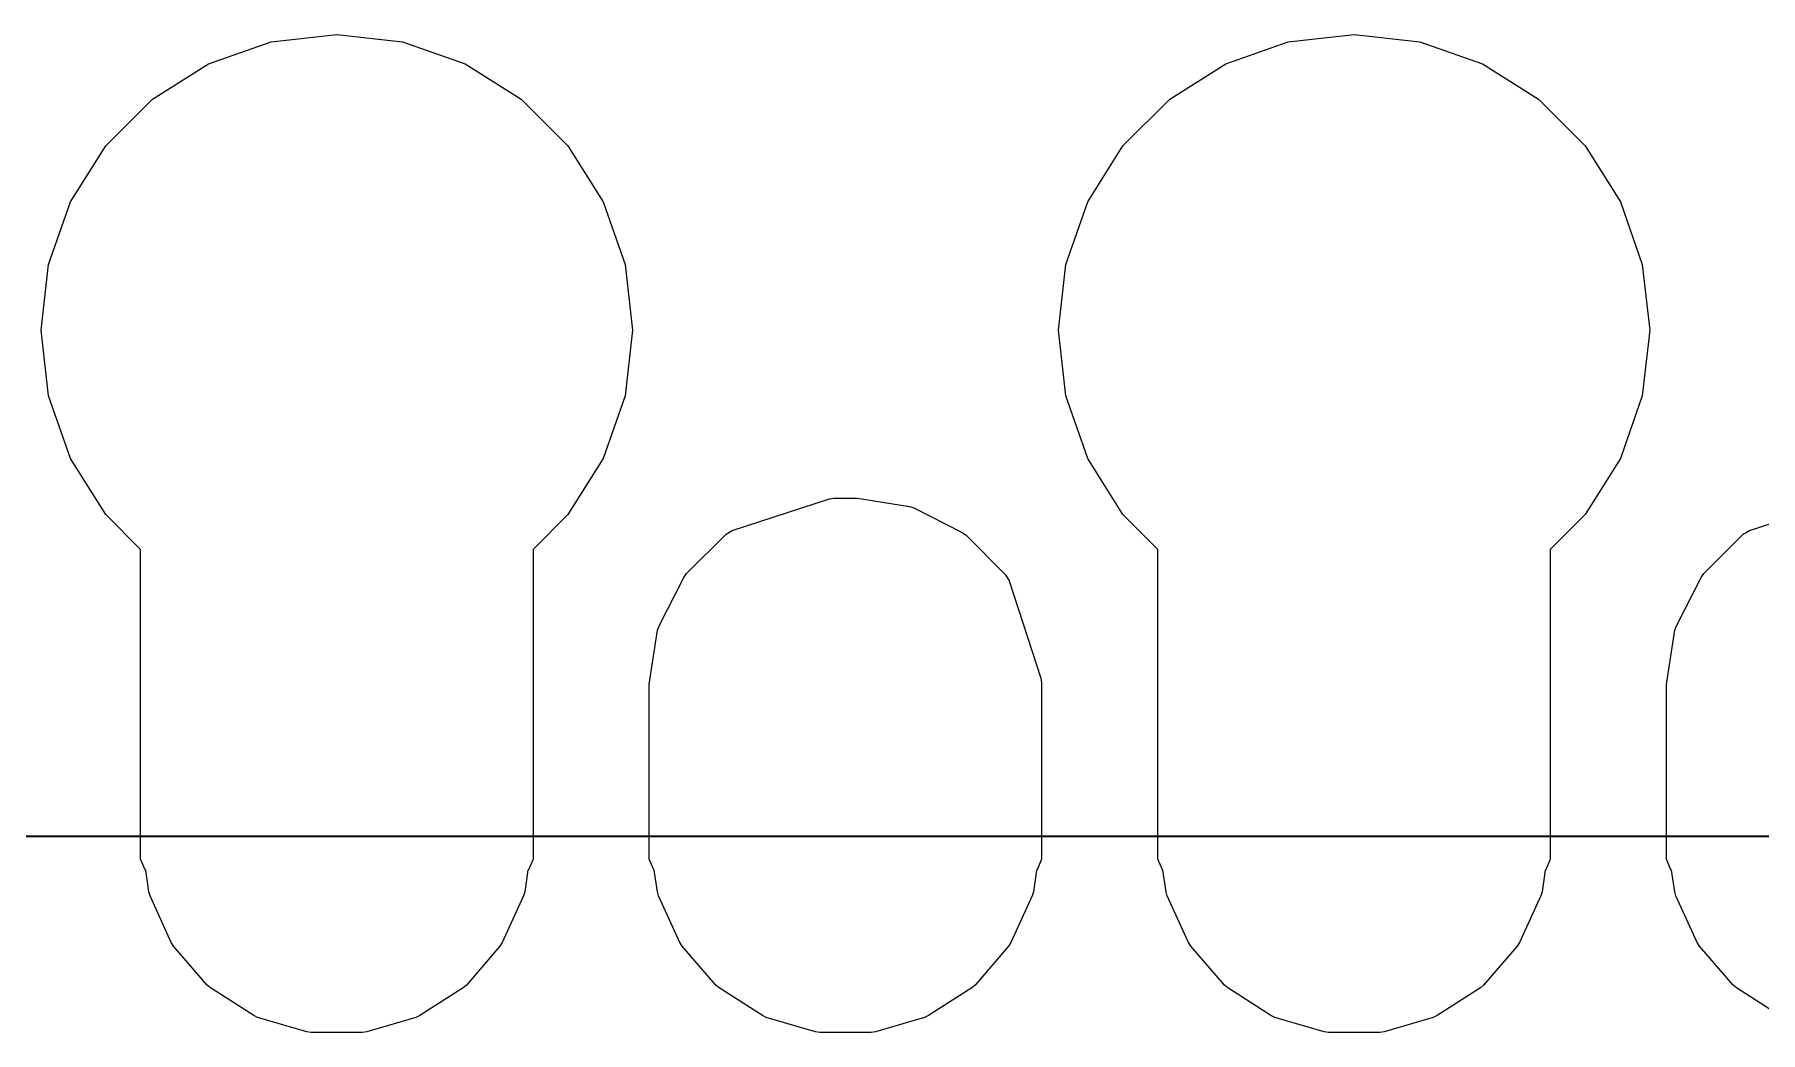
# Model space of a CAD drawing. Extents: x 138 to 258, y -115 to -93.
# Drawn here: x 142.663 to 146.973, y -114.384 to -111.892 of the extents above; entities that cross this region are included whole.
import ezdxf

# ---------------------------------------------------------------- set-up
doc = ezdxf.new("R2010")
doc.units = 0
doc.layers.add('BLACK', color=7, linetype='CONTINUOUS')

msp = doc.modelspace()

# ---------------------------------------------------------------- linework, layer by layer
at = {"layer": 'BLACK', "linetype": 'CONTINUOUS'}
for p, q in [((143.09763, -111.964995), (143.253637, -111.910406)), ((143.09763, -111.964995), (143.253637, -111.910406)), ((143.253637, -111.910406), (143.41788, -111.8919)), ((143.253637, -111.910406), (143.41788, -111.8919)), ((143.41788, -111.8919), (143.582123, -111.910406)), ((143.41788, -111.8919), (143.582123, -111.910406)), ((143.582123, -111.910406), (143.73813, -111.964995)), ((143.582123, -111.910406), (143.73813, -111.964995)), ((145.63763, -111.964995), (145.793637, -111.910406)), ((145.63763, -111.964995), (145.793637, -111.910406)), ((145.793637, -111.910406), (145.95788, -111.8919)), ((145.793637, -111.910406), (145.95788, -111.8919)), ((145.95788, -111.8919), (146.122123, -111.910406)), ((145.95788, -111.8919), (146.122123, -111.910406)), ((146.122123, -111.910406), (146.27813, -111.964995)), ((146.122123, -111.910406), (146.27813, -111.964995)), ((142.957682, -112.05293), (143.09763, -111.964995)), ((142.957682, -112.05293), (143.09763, -111.964995)), ((143.73813, -111.964995), (143.878078, -112.05293)), ((143.73813, -111.964995), (143.878078, -112.05293)), ((145.497682, -112.05293), (145.63763, -111.964995)), ((145.497682, -112.05293), (145.63763, -111.964995)), ((146.27813, -111.964995), (146.418078, -112.05293)), ((146.27813, -111.964995), (146.418078, -112.05293)), ((142.84081, -112.169802), (142.957682, -112.05293)), ((142.84081, -112.169802), (142.957682, -112.05293)), ((143.878078, -112.05293), (143.99495, -112.169802)), ((143.878078, -112.05293), (143.99495, -112.169802)), ((145.38081, -112.169802), (145.497682, -112.05293)), ((145.38081, -112.169802), (145.497682, -112.05293)), ((146.418078, -112.05293), (146.53495, -112.169802)), ((146.418078, -112.05293), (146.53495, -112.169802)), ((142.752875, -112.30975), (142.84081, -112.169802)), ((142.752875, -112.30975), (142.84081, -112.169802)), ((143.99495, -112.169802), (144.082885, -112.30975)), ((143.99495, -112.169802), (144.082885, -112.30975)), ((145.292875, -112.30975), (145.38081, -112.169802)), ((145.292875, -112.30975), (145.38081, -112.169802)), ((146.53495, -112.169802), (146.622885, -112.30975)), ((146.53495, -112.169802), (146.622885, -112.30975)), ((142.698286, -112.465757), (142.752875, -112.30975)), ((142.698286, -112.465757), (142.752875, -112.30975)), ((144.082885, -112.30975), (144.137474, -112.465757)), ((144.082885, -112.30975), (144.137474, -112.465757)), ((145.238286, -112.465757), (145.292875, -112.30975)), ((145.238286, -112.465757), (145.292875, -112.30975)), ((146.622885, -112.30975), (146.677474, -112.465757)), ((146.622885, -112.30975), (146.677474, -112.465757)), ((142.67978, -112.63), (142.698286, -112.465757)), ((142.67978, -112.63), (142.698286, -112.465757)), ((144.137474, -112.465757), (144.15598, -112.63)), ((144.137474, -112.465757), (144.15598, -112.63)), ((145.21978, -112.63), (145.238286, -112.465757)), ((145.21978, -112.63), (145.238286, -112.465757)), ((146.677474, -112.465757), (146.69598, -112.63)), ((146.677474, -112.465757), (146.69598, -112.63)), ((142.698286, -112.794243), (142.67978, -112.63)), ((142.698286, -112.794243), (142.67978, -112.63)), ((144.15598, -112.63), (144.137474, -112.794243)), ((144.15598, -112.63), (144.137474, -112.794243)), ((145.238286, -112.794243), (145.21978, -112.63)), ((145.238286, -112.794243), (145.21978, -112.63)), ((146.69598, -112.63), (146.677474, -112.794243)), ((146.69598, -112.63), (146.677474, -112.794243)), ((142.752875, -112.95025), (142.698286, -112.794243)), ((142.752875, -112.95025), (142.698286, -112.794243)), ((144.137474, -112.794243), (144.082885, -112.95025)), ((144.137474, -112.794243), (144.082885, -112.95025)), ((145.292875, -112.95025), (145.238286, -112.794243)), ((145.292875, -112.95025), (145.238286, -112.794243)), ((146.677474, -112.794243), (146.622885, -112.95025)), ((146.677474, -112.794243), (146.622885, -112.95025)), ((142.84081, -113.090198), (142.752875, -112.95025)), ((142.84081, -113.090198), (142.752875, -112.95025)), ((144.082885, -112.95025), (143.99495, -113.090198)), ((144.082885, -112.95025), (143.99495, -113.090198)), ((145.38081, -113.090198), (145.292875, -112.95025)), ((145.38081, -113.090198), (145.292875, -112.95025)), ((146.622885, -112.95025), (146.53495, -113.090198)), ((146.622885, -112.95025), (146.53495, -113.090198)), ((144.404863, -113.129985), (144.64806, -113.050965)), ((144.404863, -113.129985), (144.64806, -113.050965)), ((144.64806, -113.050965), (144.659834, -113.0491)), ((144.64806, -113.050965), (144.659834, -113.0491)), ((144.659834, -113.0491), (144.711878, -113.0491)), ((144.659834, -113.0491), (144.711878, -113.0491)), ((144.711878, -113.0491), (144.717838, -113.049569)), ((144.711878, -113.0491), (144.717838, -113.049569)), ((144.717838, -113.049569), (144.847469, -113.0701)), ((144.717838, -113.049569), (144.847469, -113.0701)), ((144.847469, -113.0701), (144.858806, -113.073784)), ((144.847469, -113.0701), (144.858806, -113.073784)), ((144.858806, -113.073784), (144.979355, -113.135208)), ((144.858806, -113.073784), (144.979355, -113.135208)), ((146.944863, -113.129985), (147.18806, -113.050965)), ((146.944863, -113.129985), (147.18806, -113.050965)), ((142.92798, -113.177368), (142.84081, -113.090198)), ((142.92798, -113.177368), (142.84081, -113.090198)), ((143.99495, -113.090198), (143.90778, -113.177368)), ((143.99495, -113.090198), (143.90778, -113.177368)), ((145.46798, -113.177368), (145.38081, -113.090198)), ((145.46798, -113.177368), (145.38081, -113.090198)), ((146.53495, -113.090198), (146.44778, -113.177368)), ((146.53495, -113.090198), (146.44778, -113.177368)), ((144.291094, -113.237881), (144.389696, -113.139279)), ((144.291094, -113.237881), (144.389696, -113.139279)), ((144.389696, -113.139279), (144.404863, -113.129985)), ((144.389696, -113.139279), (144.404863, -113.129985)), ((144.979355, -113.135208), (144.988999, -113.142214)), ((144.979355, -113.135208), (144.988999, -113.142214)), ((144.988999, -113.142214), (145.087601, -113.240816)), ((144.988999, -113.142214), (145.087601, -113.240816)), ((146.831094, -113.237881), (146.929696, -113.139279)), ((146.831094, -113.237881), (146.929696, -113.139279)), ((146.929696, -113.139279), (146.944863, -113.129985)), ((146.929696, -113.139279), (146.944863, -113.129985)), ((142.92798, -113.9508), (142.92798, -113.177368)), ((142.92798, -113.9508), (142.92798, -113.177368)), ((143.90778, -113.177368), (143.90778, -113.9508)), ((143.90778, -113.177368), (143.90778, -113.9508)), ((145.46798, -113.9508), (145.46798, -113.177368)), ((145.46798, -113.9508), (145.46798, -113.177368)), ((146.44778, -113.177368), (146.44778, -113.9508)), ((146.44778, -113.177368), (146.44778, -113.9508)), ((144.222664, -113.368074), (144.284088, -113.247525)), ((144.222664, -113.368074), (144.284088, -113.247525)), ((144.284088, -113.247525), (144.291094, -113.237881)), ((144.284088, -113.247525), (144.291094, -113.237881)), ((145.087601, -113.240816), (145.096895, -113.255983)), ((145.087601, -113.240816), (145.096895, -113.255983)), ((146.762664, -113.368074), (146.824088, -113.247525)), ((146.762664, -113.368074), (146.824088, -113.247525)), ((146.824088, -113.247525), (146.831094, -113.237881)), ((146.824088, -113.247525), (146.831094, -113.237881)), ((145.096895, -113.255983), (145.175915, -113.49918)), ((145.096895, -113.255983), (145.175915, -113.49918)), ((144.198449, -113.509042), (144.21898, -113.379411)), ((144.198449, -113.509042), (144.21898, -113.379411)), ((144.21898, -113.379411), (144.222664, -113.368074)), ((144.21898, -113.379411), (144.222664, -113.368074)), ((146.738449, -113.509042), (146.75898, -113.379411)), ((146.738449, -113.509042), (146.75898, -113.379411)), ((146.75898, -113.379411), (146.762664, -113.368074)), ((146.75898, -113.379411), (146.762664, -113.368074)), ((144.19798, -113.515002), (144.198449, -113.509042)), ((144.19798, -113.515002), (144.198449, -113.509042)), ((145.175915, -113.49918), (145.17778, -113.510954)), ((145.175915, -113.49918), (145.17778, -113.510954)), ((145.17778, -113.510954), (145.17778, -113.9508)), ((145.17778, -113.510954), (145.17778, -113.9508)), ((146.73798, -113.515002), (146.738449, -113.509042)), ((146.73798, -113.515002), (146.738449, -113.509042)), ((144.19798, -113.9508), (144.19798, -113.515002)), ((144.19798, -113.9508), (144.19798, -113.515002)), ((146.73798, -113.9508), (146.73798, -113.515002)), ((146.73798, -113.9508), (146.73798, -113.515002)), ((157.073503, -113.894773), (139.9286, -113.89487)), ((139.928696, -113.892426), (157.0736, -113.89233)), ((142.939139, -113.977741), (142.92798, -113.9508)), ((142.939139, -113.977741), (142.92798, -113.9508)), ((142.940656, -113.978369), (142.939139, -113.977741)), ((142.940656, -113.978369), (142.939139, -113.977741)), ((142.948396, -114.032202), (142.940656, -113.978369)), ((142.948396, -114.032202), (142.940656, -113.978369)), ((143.895103, -113.978369), (143.887364, -114.032202)), ((143.895103, -113.978369), (143.887364, -114.032202)), ((143.896621, -113.977741), (143.895103, -113.978369)), ((143.896621, -113.977741), (143.895103, -113.978369)), ((143.90778, -113.9508), (143.896621, -113.977741)), ((143.90778, -113.9508), (143.896621, -113.977741)), ((144.209139, -113.977741), (144.19798, -113.9508)), ((144.209139, -113.977741), (144.19798, -113.9508)), ((144.210656, -113.978369), (144.209139, -113.977741)), ((144.210656, -113.978369), (144.209139, -113.977741)), ((144.218396, -114.032202), (144.210656, -113.978369)), ((144.218396, -114.032202), (144.210656, -113.978369)), ((145.165103, -113.978369), (145.157364, -114.032202)), ((145.165103, -113.978369), (145.157364, -114.032202)), ((145.166621, -113.977741), (145.165103, -113.978369)), ((145.166621, -113.977741), (145.165103, -113.978369)), ((145.17778, -113.9508), (145.166621, -113.977741)), ((145.17778, -113.9508), (145.166621, -113.977741)), ((145.479139, -113.977741), (145.46798, -113.9508)), ((145.479139, -113.977741), (145.46798, -113.9508)), ((145.480656, -113.978369), (145.479139, -113.977741)), ((145.480656, -113.978369), (145.479139, -113.977741)), ((145.488396, -114.032202), (145.480656, -113.978369)), ((145.488396, -114.032202), (145.480656, -113.978369)), ((146.435103, -113.978369), (146.427364, -114.032202)), ((146.435103, -113.978369), (146.427364, -114.032202)), ((146.436621, -113.977741), (146.435103, -113.978369)), ((146.436621, -113.977741), (146.435103, -113.978369)), ((146.44778, -113.9508), (146.436621, -113.977741)), ((146.44778, -113.9508), (146.436621, -113.977741)), ((146.749139, -113.977741), (146.73798, -113.9508)), ((146.749139, -113.977741), (146.73798, -113.9508)), ((146.750656, -113.978369), (146.749139, -113.977741)), ((146.750656, -113.978369), (146.749139, -113.977741)), ((146.758396, -114.032202), (146.750656, -113.978369)), ((146.758396, -114.032202), (146.750656, -113.978369)), ((142.951451, -114.042607), (142.948396, -114.032202)), ((142.951451, -114.042607), (142.948396, -114.032202)), ((143.004659, -114.159115), (142.951451, -114.042607)), ((143.004659, -114.159115), (142.951451, -114.042607)), ((143.884309, -114.042607), (143.831101, -114.159115)), ((143.884309, -114.042607), (143.831101, -114.159115)), ((143.887364, -114.032202), (143.884309, -114.042607)), ((143.887364, -114.032202), (143.884309, -114.042607)), ((144.221451, -114.042607), (144.218396, -114.032202)), ((144.221451, -114.042607), (144.218396, -114.032202)), ((144.274659, -114.159115), (144.221451, -114.042607)), ((144.274659, -114.159115), (144.221451, -114.042607)), ((145.154309, -114.042607), (145.101101, -114.159115)), ((145.154309, -114.042607), (145.101101, -114.159115)), ((145.157364, -114.032202), (145.154309, -114.042607)), ((145.157364, -114.032202), (145.154309, -114.042607)), ((145.491451, -114.042607), (145.488396, -114.032202)), ((145.491451, -114.042607), (145.488396, -114.032202)), ((145.544659, -114.159115), (145.491451, -114.042607)), ((145.544659, -114.159115), (145.491451, -114.042607)), ((146.424309, -114.042607), (146.371101, -114.159115)), ((146.424309, -114.042607), (146.371101, -114.159115)), ((146.427364, -114.032202), (146.424309, -114.042607)), ((146.427364, -114.032202), (146.424309, -114.042607)), ((146.761451, -114.042607), (146.758396, -114.032202)), ((146.761451, -114.042607), (146.758396, -114.032202)), ((146.814659, -114.159115), (146.761451, -114.042607)), ((146.814659, -114.159115), (146.761451, -114.042607)), ((143.010522, -114.168238), (143.004659, -114.159115)), ((143.010522, -114.168238), (143.004659, -114.159115)), ((143.094399, -114.265037), (143.010522, -114.168238)), ((143.094399, -114.265037), (143.010522, -114.168238)), ((143.825238, -114.168238), (143.741361, -114.265037)), ((143.825238, -114.168238), (143.741361, -114.265037)), ((143.831101, -114.159115), (143.825238, -114.168238)), ((143.831101, -114.159115), (143.825238, -114.168238)), ((144.280522, -114.168238), (144.274659, -114.159115)), ((144.280522, -114.168238), (144.274659, -114.159115)), ((144.364399, -114.265037), (144.280522, -114.168238)), ((144.364399, -114.265037), (144.280522, -114.168238)), ((145.095238, -114.168238), (145.011361, -114.265037)), ((145.095238, -114.168238), (145.011361, -114.265037)), ((145.101101, -114.159115), (145.095238, -114.168238)), ((145.101101, -114.159115), (145.095238, -114.168238)), ((145.550522, -114.168238), (145.544659, -114.159115)), ((145.550522, -114.168238), (145.544659, -114.159115)), ((145.634399, -114.265037), (145.550522, -114.168238)), ((145.634399, -114.265037), (145.550522, -114.168238)), ((146.365238, -114.168238), (146.281361, -114.265037)), ((146.365238, -114.168238), (146.281361, -114.265037)), ((146.371101, -114.159115), (146.365238, -114.168238)), ((146.371101, -114.159115), (146.365238, -114.168238)), ((146.820522, -114.168238), (146.814659, -114.159115)), ((146.820522, -114.168238), (146.814659, -114.159115)), ((146.904399, -114.265037), (146.820522, -114.168238)), ((146.904399, -114.265037), (146.820522, -114.168238)), ((143.102595, -114.272139), (143.094399, -114.265037)), ((143.102595, -114.272139), (143.094399, -114.265037)), ((143.210345, -114.341386), (143.102595, -114.272139)), ((143.210345, -114.341386), (143.102595, -114.272139)), ((143.733165, -114.272139), (143.625415, -114.341386)), ((143.733165, -114.272139), (143.625415, -114.341386)), ((143.741361, -114.265037), (143.733165, -114.272139)), ((143.741361, -114.265037), (143.733165, -114.272139)), ((144.372595, -114.272139), (144.364399, -114.265037)), ((144.372595, -114.272139), (144.364399, -114.265037)), ((144.480345, -114.341386), (144.372595, -114.272139)), ((144.480345, -114.341386), (144.372595, -114.272139)), ((145.003165, -114.272139), (144.895415, -114.341386)), ((145.003165, -114.272139), (144.895415, -114.341386)), ((145.011361, -114.265037), (145.003165, -114.272139)), ((145.011361, -114.265037), (145.003165, -114.272139)), ((145.642595, -114.272139), (145.634399, -114.265037)), ((145.642595, -114.272139), (145.634399, -114.265037)), ((145.750345, -114.341386), (145.642595, -114.272139)), ((145.750345, -114.341386), (145.642595, -114.272139)), ((146.273165, -114.272139), (146.165415, -114.341386)), ((146.273165, -114.272139), (146.165415, -114.341386)), ((146.281361, -114.265037), (146.273165, -114.272139)), ((146.281361, -114.265037), (146.273165, -114.272139)), ((146.912595, -114.272139), (146.904399, -114.265037)), ((146.912595, -114.272139), (146.904399, -114.265037)), ((147.020345, -114.341386), (146.912595, -114.272139)), ((147.020345, -114.341386), (146.912595, -114.272139)), ((143.220209, -114.345891), (143.210345, -114.341386)), ((143.220209, -114.345891), (143.210345, -114.341386)), ((143.343104, -114.381977), (143.220209, -114.345891)), ((143.343104, -114.381977), (143.220209, -114.345891)), ((143.615551, -114.345891), (143.492656, -114.381977)), ((143.615551, -114.345891), (143.492656, -114.381977)), ((143.625415, -114.341386), (143.615551, -114.345891)), ((143.625415, -114.341386), (143.615551, -114.345891)), ((144.490209, -114.345891), (144.480345, -114.341386)), ((144.490209, -114.345891), (144.480345, -114.341386)), ((144.613104, -114.381977), (144.490209, -114.345891)), ((144.613104, -114.381977), (144.490209, -114.345891)), ((144.885551, -114.345891), (144.762656, -114.381977)), ((144.885551, -114.345891), (144.762656, -114.381977)), ((144.895415, -114.341386), (144.885551, -114.345891)), ((144.895415, -114.341386), (144.885551, -114.345891)), ((145.760209, -114.345891), (145.750345, -114.341386)), ((145.760209, -114.345891), (145.750345, -114.341386)), ((145.883104, -114.381977), (145.760209, -114.345891)), ((145.883104, -114.381977), (145.760209, -114.345891)), ((146.155551, -114.345891), (146.032656, -114.381977)), ((146.155551, -114.345891), (146.032656, -114.381977)), ((146.165415, -114.341386), (146.155551, -114.345891)), ((146.165415, -114.341386), (146.155551, -114.345891)), ((143.353838, -114.38352), (143.343104, -114.381977)), ((143.353838, -114.38352), (143.343104, -114.381977)), ((143.481922, -114.38352), (143.353838, -114.38352)), ((143.481922, -114.38352), (143.353838, -114.38352)), ((143.492656, -114.381977), (143.481922, -114.38352)), ((143.492656, -114.381977), (143.481922, -114.38352)), ((144.623838, -114.38352), (144.613104, -114.381977)), ((144.623838, -114.38352), (144.613104, -114.381977)), ((144.751922, -114.38352), (144.623838, -114.38352)), ((144.751922, -114.38352), (144.623838, -114.38352)), ((144.762656, -114.381977), (144.751922, -114.38352)), ((144.762656, -114.381977), (144.751922, -114.38352)), ((145.893838, -114.38352), (145.883104, -114.381977)), ((145.893838, -114.38352), (145.883104, -114.381977)), ((146.021922, -114.38352), (145.893838, -114.38352)), ((146.021922, -114.38352), (145.893838, -114.38352)), ((146.032656, -114.381977), (146.021922, -114.38352)), ((146.032656, -114.381977), (146.021922, -114.38352))]:
    msp.add_line(p, q, dxfattribs=at)

doc.saveas('drawing.dxf')
